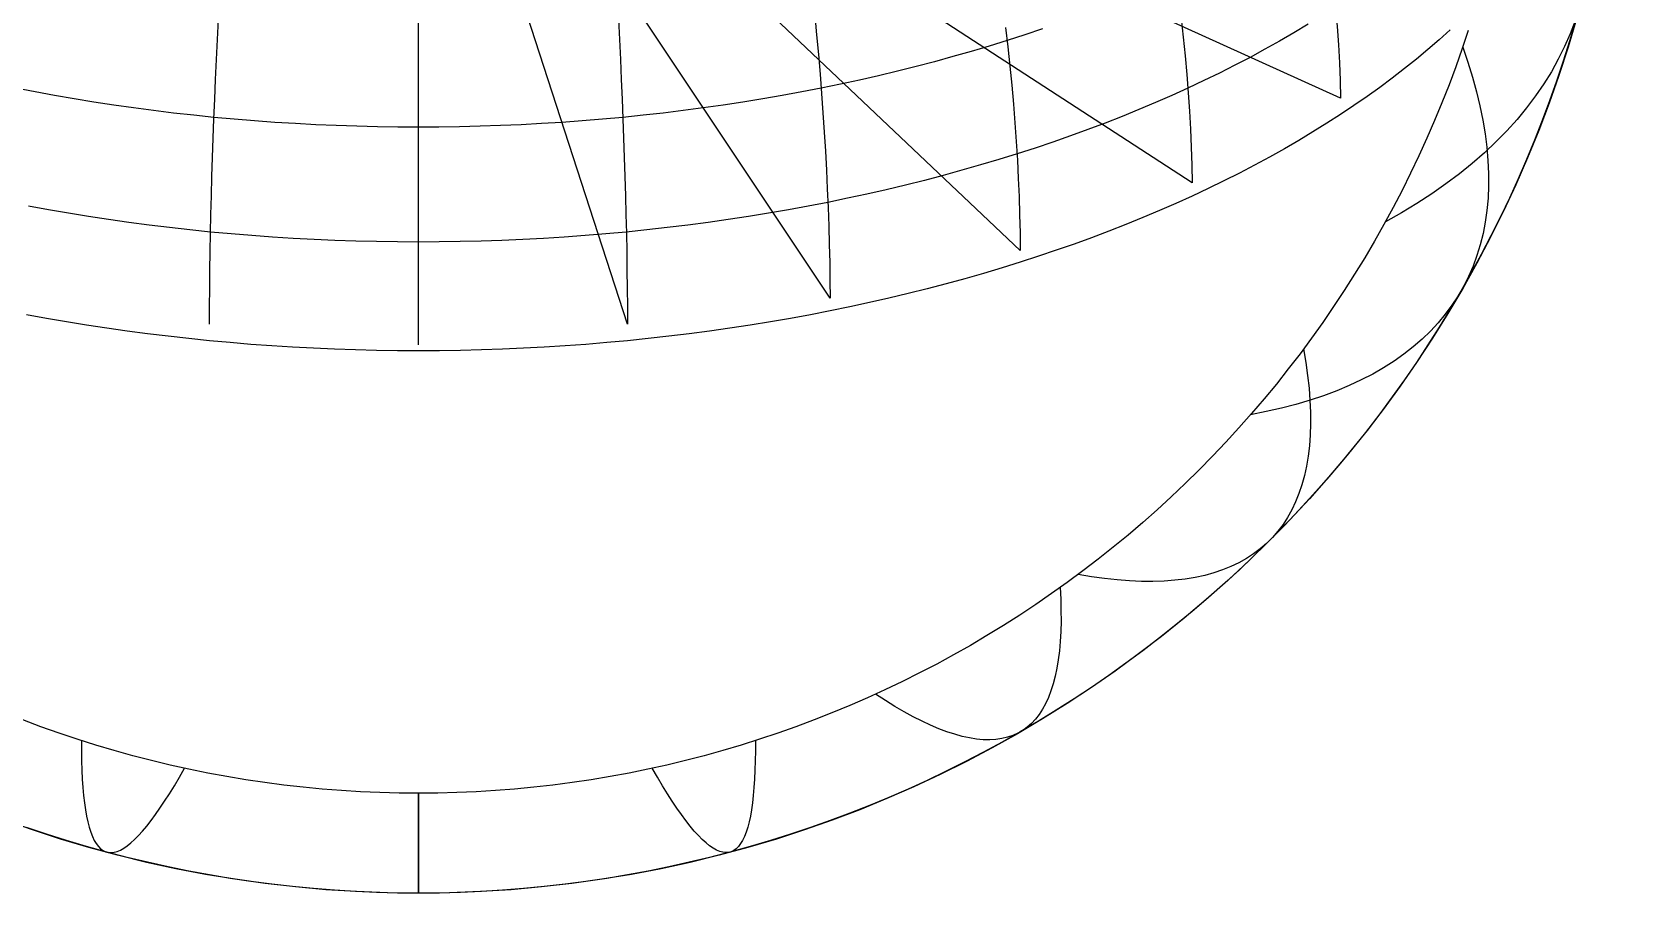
# Model space of a CAD drawing. Header units: millimetres. Extents: x -85 to 85, y -85 to 85.
# Drawn here: x -27.3 to 85, y -85 to -24.2 of the extents above; entities that cross this region are included whole.
import ezdxf

# ---------------------------------------------------------------- set-up
doc = ezdxf.new("R2010")
doc.units = ezdxf.units.MM
for name, color, linetype in [('CUT_OUTER', 1, 'Continuous'), ('ENGRAVE', 7, 'Continuous'), ('ENGRAVE_FINE', 8, 'Continuous')]:
    doc.layers.add(name, color=color, linetype=linetype)

msp = doc.modelspace()

# ---------------------------------------------------------------- linework, layer by layer
at = {"layer": 'CUT_OUTER'}
msp.add_circle((0, 0), 85, dxfattribs=at)
at = {"layer": 'ENGRAVE'}
for points in [[(81.7072, -23.4292), (81.2859, -24.8516), (80.8398, -26.2664), (80.3691, -27.6733), (79.8739, -29.0717), (79.3543, -30.4613), (78.8106, -31.8416), (78.2429, -33.2121), (77.6514, -34.5726), (77.0362, -35.9226), (76.3975, -37.2615), (75.7356, -38.5892), (75.0505, -39.9051), (74.3427, -41.2088), (73.6122, -42.5), (72.8592, -43.7782), (72.0841, -45.0431), (71.287, -46.2943), (70.4682, -47.5314), (69.6279, -48.754), (68.7664, -49.9617), (67.884, -51.1543), (66.9809, -52.3312), (66.0574, -53.4922), (65.1138, -54.6369), (64.1503, -55.765), (63.1673, -56.8761), (62.1651, -57.9699), (61.1439, -59.046), (60.1041, -60.1041), (59.046, -61.1439), (57.9699, -62.1651), (56.8761, -63.1673), (55.765, -64.1503), (54.6369, -65.1138), (53.4922, -66.0574), (52.3312, -66.9809), (51.1543, -67.884), (49.9617, -68.7664), (48.754, -69.6279), (47.5314, -70.4682), (46.2943, -71.287), (45.0431, -72.0841), (43.7782, -72.8592), (42.5, -73.6122), (41.2088, -74.3427), (39.9051, -75.0505), (38.5892, -75.7356), (37.2615, -76.3975), (35.9226, -77.0362), (34.5726, -77.6514), (33.2121, -78.2429), (31.8416, -78.8106), (30.4613, -79.3543), (29.0717, -79.8739), (27.6733, -80.3691), (26.2664, -80.8398), (24.8516, -81.2859), (23.4292, -81.7072), (21.9996, -82.1037), (20.5634, -82.4751), (19.1208, -82.8215), (17.6725, -83.1425), (16.2188, -83.4383), (14.7601, -83.7087), (13.2969, -83.9535), (11.8297, -84.1728), (10.3589, -84.3664), (8.8849, -84.5344), (7.4082, -84.6765), (5.9293, -84.7929), (4.4486, -84.8835), (2.9665, -84.9482), (1.4835, -84.9871), (0, -85), (-1.4835, -84.9871), (-2.9665, -84.9482), (-4.4486, -84.8835), (-5.9293, -84.7929), (-7.4082, -84.6765), (-8.8849, -84.5344), (-10.3589, -84.3664), (-11.8297, -84.1728), (-13.2969, -83.9535), (-14.7601, -83.7087), (-16.2188, -83.4383), (-17.6725, -83.1425), (-19.1208, -82.8215), (-20.5634, -82.4751), (-21.9996, -82.1037), (-23.4292, -81.7072), (-24.8516, -81.2859), (-26.2664, -80.8398), (-27.6733, -80.3691)], [(72.8592, -24.0565), (72.0841, -24.7516), (71.287, -25.4391), (70.4682, -26.1189), (69.6279, -26.7908), (68.7664, -27.4544), (67.884, -28.1097), (66.9809, -28.7565), (66.0574, -29.3945), (65.1138, -30.0235), (64.1503, -30.6434), (63.1673, -31.2539), (62.1651, -31.855), (61.1439, -32.4463), (60.1041, -33.0277), (59.046, -33.5991), (57.9699, -34.1603), (56.8761, -34.711), (55.765, -35.2512), (54.6369, -35.7806), (53.4922, -36.2991), (52.3312, -36.8066), (51.1543, -37.3029), (49.9617, -37.7878), (48.754, -38.2612), (47.5314, -38.7229), (46.2943, -39.1728), (45.0431, -39.6109), (43.7782, -40.0368), (42.5, -40.4505), (41.2088, -40.852), (39.9051, -41.2409), (38.5892, -41.6174), (37.2615, -41.9811), (35.9226, -42.3321), (34.5726, -42.6701), (33.2121, -42.9952), (31.8416, -43.3071), (30.4613, -43.6059), (29.0717, -43.8914), (27.6733, -44.1635), (26.2664, -44.4222), (24.8516, -44.6673), (23.4292, -44.8989), (21.9996, -45.1167), (20.5634, -45.3208), (19.1208, -45.5111), (17.6725, -45.6876), (16.2188, -45.8501), (14.7601, -45.9987), (13.2969, -46.1332), (11.8297, -46.2537), (10.3589, -46.3601), (8.8849, -46.4524), (7.4082, -46.5305), (5.9293, -46.5945), (4.4486, -46.6443), (2.9665, -46.6798), (1.4835, -46.7011), (0, -46.7083), (-1.4835, -46.7011), (-2.9665, -46.6798), (-4.4486, -46.6443), (-5.9293, -46.5945), (-7.4082, -46.5305), (-8.8849, -46.4524), (-10.3589, -46.3601), (-11.8297, -46.2537), (-13.2969, -46.1332), (-14.7601, -45.9987), (-16.2188, -45.8501), (-17.6725, -45.6876), (-19.1208, -45.5111), (-20.5634, -45.3208), (-21.9996, -45.1167), (-23.4292, -44.8989), (-24.8516, -44.6673), (-26.2664, -44.4222), (-27.6733, -44.1635)]]:
    msp.add_lwpolyline(points, dxfattribs=at)
at = {"layer": 'ENGRAVE_FINE'}
for points in [[(14.1203, -23.3223), (14.1931, -24.7382), (14.2617, -26.1466), (14.3259, -27.547), (14.3857, -28.9391), (14.4412, -30.3223), (14.4922, -31.6963), (14.5389, -33.0606), (14.5811, -34.4149), (14.6189, -35.7586), (14.6522, -37.0915), (14.6811, -38.4131), (14.7054, -39.723), (14.7254, -41.0208), (14.7408, -42.3061), (14.7517, -43.5785), (14.7581, -44.8376), (-14.7601, 46.0831)], [(27.9846, -23.0117), (28.1178, -24.4087), (28.2424, -25.7984), (28.3585, -27.1802), (28.4658, -28.5537), (28.5645, -29.9185), (28.6546, -31.2741), (28.7358, -32.6203), (28.8084, -33.9565), (28.8721, -35.2824), (28.9271, -36.5975), (28.9732, -37.9015), (29.0105, -39.194), (29.039, -40.4745), (29.0586, -41.7426), (29.0694, -42.9981), (-29.0714, 44.2405)], [(41.4658, -23.8952), (41.6221, -25.2556), (41.7658, -26.6083), (41.8967, -27.9529), (42.0148, -29.289), (42.1202, -30.6161), (42.2127, -31.934), (42.2924, -33.2421), (42.3592, -34.5401), (42.4131, -35.8275), (42.454, -37.1041), (42.482, -38.3693), (42.4971, -39.6229), (-42.4993, 40.8644)], [(53.8493, -23.2497), (54.0024, -24.5733), (54.1391, -25.8895), (54.2593, -27.1978), (54.3629, -28.4978), (54.45, -29.7891), (54.5206, -31.0713), (54.5745, -32.3441), (54.6117, -33.607), (54.6324, -34.8597), (-54.6364, 36.1018)], [(59.9743, 0), (60.4077, -1.3456), (60.8227, -2.6908), (61.2191, -4.0352), (61.5969, -5.3784), (61.9559, -6.7199), (62.2961, -8.0594), (62.6173, -9.3964), (62.9194, -10.7306), (63.2023, -12.0614), (63.466, -13.3887), (63.7104, -14.7118), (63.9354, -16.0304), (64.1408, -17.3442), (64.3268, -18.6527), (64.4931, -19.9555), (64.6398, -21.2522), (64.7669, -22.5425), (64.8741, -23.8259), (64.9617, -25.102), (65.0294, -26.3705), (65.0773, -27.631), (65.1054, -28.883), (-65.1137, 30.1262)], [(-14.7581, -44.8376), (-14.7517, -43.5785), (-14.7408, -42.3061), (-14.7254, -41.0208), (-14.7054, -39.723), (-14.6811, -38.4131), (-14.6522, -37.0915), (-14.6189, -35.7586), (-14.5811, -34.4149), (-14.5389, -33.0606), (-14.4922, -31.6963), (-14.4412, -30.3223), (-14.3857, -28.9391), (-14.3259, -27.547), (-14.2617, -26.1466), (-14.1931, -24.7382), (-14.1203, -23.3223)], [(0, -46.2943), (0, -45.0431), (0, -43.7782), (0, -42.5), (0, -41.2088), (0, -39.9051), (0, -38.5892), (0, -37.2615), (0, -35.9226), (0, -34.5726), (0, -33.2121), (0, -31.8416), (0, -30.4613), (0, -29.0717), (0, -27.6733), (0, -26.2664), (0, -24.8516), (0, -23.4292)], [(81.6702, -23.4049), (81.3223, -24.3254), (80.9274, -25.2323), (80.4856, -26.1253), (79.997, -27.004), (79.4617, -27.868), (78.8798, -28.717), (78.2513, -29.5507), (77.5763, -30.3687), (76.855, -31.1706), (76.0872, -31.9561), (75.2731, -32.7249), (74.4128, -33.4766), (73.5061, -34.2109), (72.5532, -34.9275), (71.5539, -35.626), (70.5081, -36.3061), (69.4158, -36.9675), (68.2768, -37.6098)], [(44.0588, -23.9801), (42.8216, -24.3967), (41.5713, -24.8014), (40.3083, -25.1941), (39.0331, -25.5746), (37.7459, -25.9428), (36.4473, -26.2986), (35.1376, -26.6419), (33.8171, -26.9725), (32.4864, -27.2905), (31.1457, -27.5956), (29.7956, -27.8879), (28.4364, -28.1671), (27.0686, -28.4333), (25.6925, -28.6863), (24.3085, -28.9261), (22.9172, -29.1526), (21.5189, -29.3657), (20.114, -29.5653), (18.703, -29.7515), (17.2863, -29.924), (15.8643, -30.083), (14.4376, -30.2283), (13.0064, -30.3599), (11.5712, -30.4778), (10.1325, -30.5819), (8.6908, -30.6721), (7.2464, -30.7486), (5.7997, -30.8111), (4.3513, -30.8598), (2.9016, -30.8946), (1.451, -30.9155), (0, -30.9224), (-1.451, -30.9155), (-2.9016, -30.8946), (-4.3513, -30.8598), (-5.7997, -30.8111), (-7.2464, -30.7486), (-8.6908, -30.6721), (-10.1325, -30.5819), (-11.5712, -30.4778), (-13.0064, -30.3599), (-14.4376, -30.2283), (-15.8643, -30.083), (-17.2863, -29.924), (-18.703, -29.7515), (-20.114, -29.5653), (-21.5189, -29.3657), (-22.9172, -29.1526), (-24.3085, -28.9261), (-25.6925, -28.6863), (-27.0686, -28.4333), (-28.4364, -28.1671)], [(74.135, -24.0879), (73.7033, -25.3781), (73.2491, -26.6605), (72.7727, -27.9348), (72.2741, -29.2006), (71.7535, -30.4575), (71.211, -31.7052), (70.6468, -32.9431), (70.0611, -34.1711), (69.4541, -35.3886), (68.8259, -36.5954), (68.1767, -37.791), (67.5068, -38.9751), (66.8163, -40.1473), (66.1054, -41.3073), (65.3745, -42.4547), (64.6236, -43.5891), (63.853, -44.7103), (63.063, -45.8179), (62.2537, -46.9115), (61.4255, -47.9909), (60.5786, -49.0556), (59.7132, -50.1054), (58.8297, -51.1399), (57.9282, -52.1588), (57.0091, -53.1618), (56.0726, -54.1487), (55.119, -55.119), (54.1487, -56.0726), (53.1618, -57.0091), (52.1588, -57.9282), (51.1399, -58.8297), (50.1054, -59.7132), (49.0556, -60.5786), (47.9909, -61.4255), (46.9115, -62.2537), (45.8179, -63.063), (44.7103, -63.853), (43.5891, -64.6236), (42.4547, -65.3745), (41.3073, -66.1054), (40.1473, -66.8163), (38.9751, -67.5068), (37.791, -68.1767), (36.5954, -68.8259), (35.3886, -69.4541), (34.1711, -70.0611), (32.9431, -70.6468), (31.7052, -71.211), (30.4575, -71.7535), (29.2006, -72.2741), (27.9348, -72.7727), (26.6605, -73.2491), (25.3781, -73.7033), (24.0879, -74.135), (22.7904, -74.5441), (21.486, -74.9305), (20.175, -75.294), (18.8578, -75.6347), (17.535, -75.9523), (16.2067, -76.2467), (14.8736, -76.5179), (13.5359, -76.7659), (12.1941, -76.9904), (10.8486, -77.1915), (9.4997, -77.3691), (8.148, -77.5231), (6.7938, -77.6535), (5.4375, -77.7602), (4.0796, -77.8433), (2.7204, -77.9026), (1.3604, -77.9382), (0, -77.9501), (-1.3604, -77.9382), (-2.7204, -77.9026), (-4.0796, -77.8433), (-5.4375, -77.7602), (-6.7938, -77.6535), (-8.148, -77.5231), (-9.4997, -77.3691), (-10.8486, -77.1915), (-12.1941, -76.9904), (-13.5359, -76.7659), (-14.8736, -76.5179), (-16.2067, -76.2467), (-17.535, -75.9523), (-18.8578, -75.6347), (-20.175, -75.294), (-21.486, -74.9305), (-22.7904, -74.5441), (-24.0879, -74.135), (-25.3781, -73.7033), (-26.6605, -73.2491), (-27.9348, -72.7727)], [(74.135, -24.0879), (73.7033, -25.3781), (73.2491, -26.6605), (72.7727, -27.9348), (72.2741, -29.2006), (71.7535, -30.4575), (71.211, -31.7052), (70.6468, -32.9431), (70.0611, -34.1711), (69.4541, -35.3886), (68.8259, -36.5954), (68.1767, -37.791), (67.5068, -38.9751), (66.8163, -40.1473), (66.1054, -41.3073), (65.3745, -42.4547), (64.6236, -43.5891), (63.853, -44.7103), (63.063, -45.8179), (62.2537, -46.9115), (61.4255, -47.9909), (60.5786, -49.0556), (59.7132, -50.1054), (58.8297, -51.1399), (57.9282, -52.1588), (57.0091, -53.1618), (56.0726, -54.1487), (55.119, -55.119), (54.1487, -56.0726), (53.1618, -57.0091), (52.1588, -57.9282), (51.1399, -58.8297), (50.1054, -59.7132), (49.0556, -60.5786), (47.9909, -61.4255), (46.9115, -62.2537), (45.8179, -63.063), (44.7103, -63.853), (43.5891, -64.6236), (42.4547, -65.3745), (41.3073, -66.1054), (40.1473, -66.8163), (38.9751, -67.5068), (37.791, -68.1767), (36.5954, -68.8259), (35.3886, -69.4541), (34.1711, -70.0611), (32.9431, -70.6468), (31.7052, -71.211), (30.4575, -71.7535), (29.2006, -72.2741), (27.9348, -72.7727), (26.6605, -73.2491), (25.3781, -73.7033), (24.0879, -74.135), (22.7904, -74.5441), (21.486, -74.9305), (20.175, -75.294), (18.8578, -75.6347), (17.535, -75.9523), (16.2067, -76.2467), (14.8736, -76.5179), (13.5359, -76.7659), (12.1941, -76.9904), (10.8486, -77.1915), (9.4997, -77.3691), (8.148, -77.5231), (6.7938, -77.6535), (5.4375, -77.7602), (4.0796, -77.8433), (2.7204, -77.9026), (1.3604, -77.9382), (0, -77.9501), (-1.3604, -77.9382), (-2.7204, -77.9026), (-4.0796, -77.8433), (-5.4375, -77.7602), (-6.7938, -77.6535), (-8.148, -77.5231), (-9.4997, -77.3691), (-10.8486, -77.1915), (-12.1941, -76.9904), (-13.5359, -76.7659), (-14.8736, -76.5179), (-16.2067, -76.2467), (-17.535, -75.9523), (-18.8578, -75.6347), (-20.175, -75.294), (-21.486, -74.9305), (-22.7904, -74.5441), (-24.0879, -74.135), (-25.3781, -73.7033), (-26.6605, -73.2491), (-27.9348, -72.7727)], [(62.8213, -23.6595), (61.8245, -24.2572), (60.8089, -24.8453), (59.7748, -25.4236), (58.7225, -25.9918), (57.6523, -26.5499), (56.5645, -27.0976), (55.4595, -27.6348), (54.3376, -28.1614), (53.1992, -28.677), (52.0445, -29.1817), (50.874, -29.6753), (49.6881, -30.1575), (48.4869, -30.6283), (47.271, -31.0875), (46.0407, -31.535), (44.7964, -31.9706), (43.5384, -32.3942), (42.2672, -32.8057), (40.9831, -33.2049), (39.6865, -33.5918), (38.3778, -33.9661), (37.0574, -34.3279), (35.7258, -34.6769), (34.3832, -35.0131), (33.0302, -35.3364), (31.6671, -35.6467), (30.2944, -35.9438), (28.9125, -36.2277), (27.5217, -36.4984), (26.1226, -36.7556), (24.7155, -36.9994), (23.3008, -37.2297), (21.8791, -37.4463), (20.4507, -37.6493), (19.0161, -37.8386), (17.5757, -38.0141), (16.1299, -38.1757), (14.6792, -38.3234), (13.2241, -38.4572), (11.7649, -38.5771), (10.3021, -38.6829), (8.8362, -38.7747), (7.3677, -38.8524), (5.8968, -38.916), (4.4242, -38.9655), (2.9502, -39.0009), (1.4753, -39.0221), (0, -39.0291), (-1.4753, -39.0221), (-2.9502, -39.0009), (-4.4242, -38.9655), (-5.8968, -38.916), (-7.3677, -38.8524), (-8.8362, -38.7747), (-10.3021, -38.6829), (-11.7649, -38.5771), (-13.2241, -38.4572), (-14.6792, -38.3234), (-16.1299, -38.1757), (-17.5757, -38.0141), (-19.0161, -37.8386), (-20.4507, -37.6493), (-21.8791, -37.4463), (-23.3008, -37.2297), (-24.7155, -36.9994), (-26.1226, -36.7556), (-27.5217, -36.4984)], [(73.7379, -25.2773), (74.1026, -26.3429), (74.4267, -27.3897), (74.7101, -28.4176), (74.9532, -29.4265), (75.1558, -30.4162), (75.3182, -31.3866), (75.4404, -32.3376), (75.5224, -33.2689), (75.5645, -34.1805), (75.5665, -35.072), (75.5288, -35.9432), (75.4512, -36.7941), (75.334, -37.6242), (75.1772, -38.4334), (74.9809, -39.2215), (74.7453, -39.9882), (74.4704, -40.7333), (74.1563, -41.4566), (73.8033, -42.1578), (73.4113, -42.8366), (72.9806, -43.493), (72.5113, -44.1266), (72.0034, -44.7372), (71.4573, -45.3246), (70.8729, -45.8887), (70.2505, -46.4291), (69.5902, -46.9456), (68.8921, -47.4382), (68.1565, -47.9066), (67.3834, -48.3505), (66.573, -48.7699), (65.7253, -49.1645), (64.8407, -49.5342), (63.9191, -49.8788), (62.9606, -50.1981), (61.9654, -50.4921), (60.9335, -50.7605), (59.865, -51.0033), (58.7597, -51.2202)], [(62.5056, -46.5754), (62.6624, -47.5245), (62.7889, -48.4467), (62.8851, -49.342), (62.951, -50.2102), (62.9865, -51.0513), (62.9917, -51.8652), (62.9665, -52.6516), (62.9109, -53.4104), (62.825, -54.1415), (62.7088, -54.8447), (62.5624, -55.5199), (62.3857, -56.1669), (62.1788, -56.7855), (61.9418, -57.3755), (61.6748, -57.9369), (61.3778, -58.4694), (61.051, -58.973), (60.6945, -59.4474), (60.3083, -59.8925), (59.8925, -60.3083), (59.4474, -60.6945), (58.973, -61.051), (58.4694, -61.3778), (57.9369, -61.6748), (57.3755, -61.9418), (56.7855, -62.1788), (56.1669, -62.3857), (55.5199, -62.5624), (54.8447, -62.7088), (54.1415, -62.825), (53.4104, -62.9109), (52.6516, -62.9665), (51.8652, -62.9917), (51.0513, -62.9865), (50.2102, -62.951), (49.342, -62.8851), (48.4467, -62.7889), (47.5245, -62.6624), (46.5754, -62.5056)], [(45.3092, -63.4294), (45.3508, -64.253), (45.3726, -65.045), (45.3745, -65.8052), (45.3564, -66.5334), (45.3182, -67.2295), (45.2599, -67.8932), (45.1815, -68.5245), (45.0828, -69.1231), (44.964, -69.6888), (44.8249, -70.2216), (44.6656, -70.7212), (44.4861, -71.1876), (44.2864, -71.6205), (44.0666, -72.0199), (43.8267, -72.3857), (43.5668, -72.7176), (43.2868, -73.0157), (42.987, -73.2798), (42.6673, -73.5099), (42.3278, -73.7059), (41.9687, -73.8677), (41.59, -73.9953), (41.1919, -74.0887), (40.7745, -74.1479), (40.3378, -74.1728), (39.882, -74.1635), (39.4072, -74.1199), (38.9136, -74.0422), (38.4012, -73.9303), (37.8703, -73.7844), (37.3209, -73.6044), (36.7532, -73.3905), (36.1673, -73.1428), (35.5633, -72.8614), (34.9414, -72.5465), (34.3017, -72.198), (33.6444, -71.8163), (32.9694, -71.4015), (32.2769, -70.9537)], [(-23.7896, -74.2312), (-23.7899, -74.9612), (-23.7806, -75.6572), (-23.7614, -76.3188), (-23.7323, -76.9459), (-23.6934, -77.5381), (-23.6444, -78.0954), (-23.5854, -78.6174), (-23.5164, -79.104), (-23.4373, -79.5549), (-23.3482, -79.9701), (-23.2489, -80.3492), (-23.1395, -80.6923), (-23.0201, -80.9992), (-22.8906, -81.2697), (-22.7511, -81.5037), (-22.6015, -81.7012), (-22.442, -81.8621), (-22.2725, -81.9863), (-22.093, -82.0737), (-21.9037, -82.1245), (-21.7046, -82.1384), (-21.4957, -82.1156), (-21.2771, -82.0561), (-21.0488, -81.9598), (-20.811, -81.8269), (-20.5636, -81.6574), (-20.3067, -81.4514), (-20.0405, -81.2089), (-19.7649, -80.9302), (-19.4801, -80.6152), (-19.1862, -80.2642), (-18.8831, -79.8774), (-18.571, -79.4548), (-18.25, -78.9967), (-17.9201, -78.5033), (-17.5814, -77.9747), (-17.234, -77.4113), (-16.8779, -76.8133), (-16.5132, -76.1809)], [(23.7896, -74.2312), (23.7899, -74.9612), (23.7806, -75.6572), (23.7614, -76.3188), (23.7323, -76.9459), (23.6934, -77.5381), (23.6444, -78.0954), (23.5854, -78.6174), (23.5164, -79.104), (23.4373, -79.5549), (23.3482, -79.9701), (23.2489, -80.3492), (23.1395, -80.6923), (23.0201, -80.9992), (22.8906, -81.2697), (22.7511, -81.5037), (22.6015, -81.7012), (22.442, -81.8621), (22.2725, -81.9863), (22.093, -82.0737), (21.9037, -82.1245), (21.7046, -82.1384), (21.4957, -82.1156), (21.2771, -82.0561), (21.0488, -81.9598), (20.811, -81.8269), (20.5636, -81.6574), (20.3067, -81.4514), (20.0405, -81.2089), (19.7649, -80.9302), (19.4801, -80.6152), (19.1862, -80.2642), (18.8831, -79.8774), (18.571, -79.4548), (18.25, -78.9967), (17.9201, -78.5033), (17.5814, -77.9747), (17.234, -77.4113), (16.8779, -76.8133), (16.5132, -76.1809)], [(0, -77.9501), (0, -78.6457), (0, -79.3065), (0, -79.9323), (0, -80.5226), (0, -81.0774), (0, -81.5962), (0, -82.079), (0, -82.5255), (0, -82.9355), (0, -83.3087), (0, -83.6452), (0, -83.9446), (0, -84.2068), (0, -84.4319), (0, -84.6195), (0, -84.7698), (0, -84.8825), (0, -84.9577), (0, -84.9953), (0, -84.9953), (0, -84.9577), (0, -84.8825), (0, -84.7698), (0, -84.6195), (0, -84.4319), (0, -84.2068), (0, -83.9446), (0, -83.6452), (0, -83.3087), (0, -82.9355), (0, -82.5255), (0, -82.079), (0, -81.5962), (0, -81.0774), (0, -80.5226), (0, -79.9323), (0, -79.3065), (0, -78.6457), (0, -77.9501)]]:
    msp.add_lwpolyline(points, dxfattribs=at)

doc.saveas('drawing.dxf')
